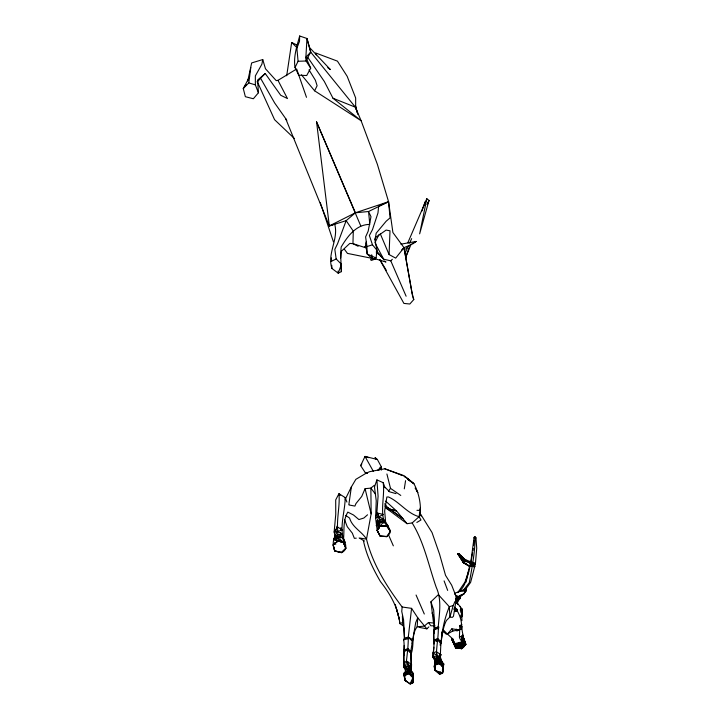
<?xml version="1.0" encoding="UTF-8"?>
<svg xmlns="http://www.w3.org/2000/svg" width="720" height="720" viewBox="0 0 720 720"><rect width="100%" height="100%" fill="white"/><g stroke="black" fill="none" stroke-linecap="round" stroke-linejoin="round"><path stroke-width="1.08" d="M345.204 497.601C345.105 510.777 340.056 524.187 342.891 537.309C345.213 542.367 348.66 549.666 341.487 552.69L334.782 551.034C331.677 544.374 333.387 536.976 337.788 531.36C336.429 518.76 340.101 506.295 338.967 493.686L345.204 497.601L346.896 502.056M247.779 80.919L251.658 62.937L262.737 59.562L265.482 68.76L276.237 80.64L277.983 80.352L287.469 98.568L280.719 95.265L265.221 73.512L260.595 78.282L274.635 102.942L285.669 118.584L329.328 225.927L334.683 224.172C338.904 238.986 326.934 253.296 331.902 268.434L338.211 273.186L341.406 271.62L340.605 253.908L341.181 247.005C347.49 236.448 356.103 224.433 369.81 224.388M460.269 606.366L461.673 613.575L462.015 609.048L460.881 609.516L461.952 612.684L461.934 616.707L461.547 613.098L462.456 611.433L462.015 609.048L457.191 602.982L456.219 598.374L463.905 593.559L466.281 590.31L466.164 588.789L454.959 593.208M442.44 671.94L442.467 669.78M402.147 607.005L411.57 608.355L408.285 637.218C408.384 649.251 406.035 661.347 405.243 673.245L407.997 673.659L411.516 672.399L410.787 651.195L407.817 648.729L404.208 649.998L403.686 667.134L407.997 673.659L413.1 676.044L412.848 682.875L410.112 684L404.838 680.328L404.217 675.117L404.199 673.029L405.765 672.057L408.879 670.878L411.363 670.797L413.433 673.587L412.821 682.506L410.076 683.631L404.838 680.328L404.199 673.029L411.363 670.797L413.1 676.044L412.848 682.875L410.112 684L413.001 677.376L408.627 673.317L409.176 671.148C399.78 663.336 405.63 650.25 403.65 639.819L404.604 638.055L403.569 619.848L401.751 611.478L402.147 607.005C386.766 586.584 372.645 564.21 366.507 539.127L371.142 513.855L370.863 488.124L374.31 485.325M407.997 673.659L408.492 668.529L403.686 667.134L403.749 662.562L406.827 661.446L411.552 664.326L411.417 668.916L408.429 670.032L405.081 668.88L411.327 667.458L410.787 651.195L415.701 622.611L417.762 617.787L411.57 608.355M454.941 601.542L453.231 605.502L449.325 606.717C442.674 622.764 440.487 640.152 440.397 657.207L441.72 661.212L440.82 662.832L437.166 663.939C434.808 651.6 438.822 639.189 438.255 626.76C439.299 613.548 441.963 599.949 436.293 587.457C428.625 565.794 424.395 542.781 412.164 522.954L407.061 523.683L386.469 508.365L385.11 506.61M335.268 540.144L333.459 539.28L342.891 537.309L343.458 542.556L345.87 548.406L341.469 552.456L334.782 551.034L333.189 544.995L337.959 540.981L337.788 531.36L342.495 530.019L337.518 527.004L334.143 532.017L336.168 540.576L345.078 542.268L342.891 537.309L334.917 536.445L337.743 534.69L341.991 534.321L343.521 539.028C344.385 529.92 342.855 520.434 347.805 512.109L353.52 515.007L358.92 519.57L363.861 518.022L367.533 514.8M299.664 36L299.502 41.319L296.883 48.204L298.08 61.272L295.02 67.518L298.737 75.186L306.684 75.537L310.716 68.166L305.874 57.303L306.981 38.493L299.664 36C296.892 46.224 293.31 56.79 295.02 67.518M413.001 677.376L412.821 682.506L411.309 680.931M400.914 244.17L416.115 241.452L413.055 243.711L404.001 247.68L395.685 258.129L389.079 254.556L389.997 230.805L386.109 230.085L375.291 237.717L374.859 239.769M420.147 515.214C421.272 504.378 419.031 493.344 413.937 483.732L407.637 478.503L404.001 476.442M461.151 612.45L462.456 611.433L461.547 613.098L461.934 616.707L462.456 611.433L461.673 611.64L461.934 620.649M440.523 643.86C442.584 636.219 442.476 627.858 446.445 620.46L449.928 616.995L449.325 606.717L438.345 594.657L430.956 601.758L433.683 610.173L434.718 628.344C432.495 636.246 435.141 644.625 433.188 652.707L437.679 656.532L441.72 661.212L442.494 666.54L443.754 664.083L439.371 660.969L434.871 662.661L434.979 670.149L442.476 673.389L443.754 664.083L441.72 661.212L439.371 660.969L434.871 662.661L434.952 669.897L439.551 674.118L442.476 673.389C446.256 666.297 437.103 661.275 439.785 653.904M436.59 659.106L439.704 659.7L436.572 660.6L432.918 657.252L436.59 659.106L439.578 658.251L441.063 654.768L436.401 651.726L433.188 652.707L432.918 657.252L437.166 663.939L439.704 659.7L440.397 657.207L437.679 656.532L432.918 657.252L433.8 647.262M454.419 642.501L451.584 638.64L455.445 647.829L461.97 648.387L462.096 646.533C466.641 640.215 460.926 633.186 462.186 626.256M410.976 654.345C414.585 645.633 410.94 634.689 417.177 626.778L417.762 617.787L426.888 628.848L428.877 626.868M404.208 649.998L404.154 655.218L404.019 651.402L407.817 648.729L410.661 652.815L411.057 655.821L410.787 651.195M404.244 645.417L404.271 653.616M376.902 479.898L378.081 496.323L376.848 512.919L379.026 516.627L383.436 519.138L388.026 525.807L390.348 531.153L386.892 536.634L380.214 536.247L377.217 530.568L375.642 518.175L376.236 500.751L374.49 486.981L376.902 479.898L383.22 482.688L384.705 486.882L389.547 491.796L396.018 493.632M462.681 591.129L469.305 582.66C472.041 567.567 475.011 552.375 475.173 536.976L474.138 537.3L470.259 566.1M473.616 545.463L474.084 540.36M451.584 638.64L455.652 647.037L461.97 648.387L465.039 644.364L462.645 634.95L461.547 636.318L463.374 638.928L464.742 644.607L461.214 648.477L455.445 647.829L461.655 648.666C469.089 644.22 460.26 642.456 459.423 637.074L461.547 636.318L463.977 638.982L465.831 644.391L461.214 648.477L455.931 647.523L453.042 639.198L444.006 630.873L442.557 631.053L446.157 633.933L447.651 633.879L452.844 631.008L459.36 629.964L461.448 628.821C462.339 621.207 459.378 613.044 454.698 607.086M455.958 601.029L456.219 598.374L457.623 603.441L456.588 603.342M436.698 641.583L436.995 638.829M473.436 566.964L474.183 562.68M459.423 637.074L459.864 625.563L461.844 624.6M340.686 258.03L341.478 251.172L349.848 243.396L352.953 243.657L366.39 247.995M377.739 517.266L378.099 514.152M457.542 609.291L457.281 611.397L453.591 608.985M366.219 241.902L365.544 243.846L367.146 253.944L372.627 259.119L376.056 258.03L377.028 250.317L375.066 240.318L376.164 233.208L386.154 221.238L390.06 217.89L388.566 201.708L377.361 164.286L361.116 120.735L355.401 107.19L310.707 52.101L306.981 38.493L310.707 52.101L306.252 60.228M265.221 73.512L257.634 80.046L258.408 92.781L253.359 98.757L245.358 96.696L243.27 88.524L248.787 82.899L250.794 67.509M402.183 475.407L384.768 468.792L369.441 471.717L365.202 473.778L355.86 479.34L351.369 486.936L348.822 504.819M442.242 631.782L441.909 634.239L442.638 629.829M440.28 645.318L440.829 641.43L437.778 638.793L434.052 639.972L434.007 644.031L433.971 641.34L437.724 640.152L440.784 643.023L440.361 645.192M286.695 75.78L291.672 42.471L297.468 45.27M404.289 488.862L405.567 480.672M407.844 650.502L408.15 648.63M443.403 667.395L439.641 663.291L434.925 664.497L434.952 669.897L434.934 664.641L439.65 663.435L443.421 667.647L442.431 673.02L439.551 674.118L434.952 669.897L434.205 666.738L434.871 662.661L440.172 661.158L443.403 667.395L439.65 663.435L440.172 661.158M456.255 599.913L457.038 598.086L463.95 593.919L465.741 591.138L466.164 588.789L464.625 589.545M437.724 640.152L434.052 639.972L434.025 643.455L433.602 634.149L434.718 628.344L438.255 626.76M471.87 566.28L470.565 564.534L472.599 552.789M472.968 550.656L473.337 548.523M460.746 595.503L460.233 598.392L456.984 602.181L457.497 602.937L456.453 602.784M466.164 588.789L465.741 591.138L466.281 590.31L463.968 589.554M262.737 59.562L261.918 64.143L255.348 75.906L255.348 84.879L258.408 92.781M340.596 529.65L340.974 527.607M335.763 532.206L336.924 526.194M438.426 629.181L438.831 627.003M433.602 634.149L434.718 628.344L438.273 628.2L434.151 629.955M426.816 198.711L419.643 233.856L429.012 200.43L426.816 198.711L407.844 242.739M457.623 603.441L456.642 599.886L458.397 596.322M434.205 666.738L435.042 662.976L433.188 652.707M461.646 616.428L462.348 613.557L461.988 611.658L461.394 613.989L461.169 616.005L462.456 611.433L461.394 613.989L462.537 615.069L461.502 616.473L460.845 616.149L462.537 615.069L462.348 613.557L461.547 613.098L461.952 612.684M458.613 592.038C467.946 584.379 466.812 572.103 471.159 561.987L475.416 563.814L470.61 582.381L464.679 590.562M461.547 613.098L462.213 615.906L461.502 616.473L462.348 613.557L461.727 613.818M440.217 643.977L440.829 641.43M456.165 600.777L456.723 598.752L458.703 596.205M465.813 582.453L468.963 571.032M383.22 482.688C384.741 494.865 380.997 506.97 383.436 519.138L379.215 523.449L377.226 530.433L380.214 536.247L386.838 536.418C395.217 529.965 385.515 528.291 384.732 521.019L376.56 522L379.098 526.374L379.314 528.21M453.231 605.502L449.928 616.995L452.268 617.4L453.456 616.311L456.534 597.528L451.656 585.144L445.536 575.352L439.569 554.202L432.027 532.521L421.047 514.863M411.327 667.458L408.429 670.032L411.516 672.399L410.706 667.233L411.552 664.326L405.63 667.134L403.686 667.134M436.014 665.001L435.042 662.976L436.059 661.905L437.679 656.532L436.401 651.726M453.375 642.249L455.652 647.037L460.89 648.063L464.04 644.256L463.482 639.774L464.202 639.855L465.705 644.247L462.096 646.533L455.778 647.541L453.285 642.537L455.778 647.541L461.655 648.666L465.831 644.391L463.977 638.982L463.374 638.928L462.069 641.79L462.789 645.138L460.89 648.063L455.931 647.523L451.926 639.522L453.042 639.198M469.773 567.891L464.976 582.039L457.785 592.623M409.005 247.959L405.684 257.463L411.201 243.981M421.911 211.023L425.223 201.528M461.385 595.107L458.334 599.103L456.984 602.181L460.152 595.728M465.705 644.247L461.754 648.378L456.885 647.064L458.397 642.798L462.069 641.79L461.547 636.318L464.04 644.256L460.143 647.244L456.858 647.109L451.926 639.522L456.246 647.532L461.655 648.666L465.705 644.247L464.013 640.278M460.872 611.982L462.015 609.048L460.116 609.993M464.202 639.855L464.904 644.661L461.655 648.666L465.039 644.364L463.77 640.89L463.266 642.132L464.49 644.814L462.222 648.261L458.289 646.875L456.39 643.338L458.559 643.698L463.266 642.132L461.187 636.417M427.32 204.579L429.012 200.43L427.185 204.453M440.361 671.688L439.506 673.749L434.979 670.149M404.37 250.974L405.234 248.922M463.599 643.662L461.007 642.861L458.289 646.875L461.97 648.387L464.49 644.814L463.77 640.89M375.615 494.28L370.863 488.124L365.085 488.673L361.719 496.467L355.968 503.55L354.906 506.079L349.362 505.044M470.115 566.874L463.572 562.842L458.235 554.535L458.91 553.527L464.904 559.458L474.741 566.712L473.949 564.858L470.565 564.534M405.252 252.72L407.538 247.689M409.824 242.667L411.651 238.644M456.642 599.886L457.866 597.231L463.95 593.919L466.281 590.31L459.351 591.138L462.15 590.517M367.533 473.175L365.346 472.797L360.666 465.642L365.004 456.417L368.856 457.704M307.881 57.546L324.297 81.423L333 98.244L361.116 120.735L314.604 90.81L317.115 85.734L315.387 80.217L308.997 69.849M345.222 499.365L351.369 486.936M374.886 242.802L378.864 234.783M461.034 617.535L461.808 616.005M249.597 76.725L243.27 88.524L246.159 84.573M459.405 597.834L460.683 595.674L460.233 598.392L459.405 597.834L461.007 594.864M390.42 531.324L386.64 525.879L379.917 526.059L377.226 530.433L379.917 525.969L384.732 521.019L379.215 523.449L379.917 526.059L377.217 530.568L380.196 536.04L386.892 536.634M463.977 638.982L463.482 639.774L464.904 644.661M439.704 664.56L440.82 662.832L440.397 657.207L439.578 658.251M466.569 563.562L463.572 562.842L457.893 553.572L458.91 553.527L458.127 554.436L463.572 562.842L469.575 566.064L472.5 565.245M475.38 538.623L475.938 537.804L475.173 536.976L474.138 537.3L474.273 538.317L474.966 537.066L475.938 537.804L476.73 548.181L475.416 563.814L473.949 564.858M388.467 491.211L390.492 488.349L386.91 473.994M360.666 465.642L361.782 464.103M461.502 616.473L462.537 615.069L462.132 614.277M378.639 470.286L381.402 466.929L377.388 459.513L375.048 457.533L376.2 459.423M447.651 633.879L451.872 628.812L459.36 629.964M456.075 598.203L457.416 596.673M360.801 226.017L316.557 121.878L329.328 225.927L355.41 212.787L388.566 201.708L392.904 232.524L404.001 247.68L411.993 292.725L413.784 299.547L409.824 304.011L403.902 303.417L379.818 259.704M453.654 643.167L456.246 647.532L453.474 643.419M461.421 648.243L460.143 647.244L458.397 642.798L454.995 644.139L453.591 642.411M257.193 82.044L260.595 78.282M310.707 52.101L305.874 57.303L306.09 61.002L310.716 68.166M375.408 243.765L383.715 259.209L376.371 251.181L383.715 259.209L390.78 260.829L392.337 259.29M401.661 250.002L404.001 247.68L412.713 296.82M341.487 552.69L345.825 548.208L343.44 542.43L337.743 538.218M416.835 522.45L420.966 520.002L419.094 516.681C407.214 513.504 399.528 501.831 388.458 496.953L386.856 496.989L384.651 510.984L385.704 522.954L388.026 525.807L379.098 526.374L376.272 525.42L380.556 521.55L379.026 516.627L383.319 514.449L376.848 512.919L375.642 518.175L379.026 516.627L376.56 522L380.151 519.561L383.436 519.138L385.137 522M412.164 522.954L419.094 516.681L420.444 507.762L420.084 510.399L416.943 510.318M372.015 258.381L370.521 259.704L371.349 260.415L375.579 258.912M377.523 470.376L381.402 466.929L381.501 470.061M430.956 601.758L433.53 623.025L428.463 622.521L424.305 626.13L417.177 626.778M377.028 250.317L372.474 244.791L369.369 235.53L372.492 229.617L377.982 212.94L378.639 206.208L388.566 201.708L368.541 211.518L355.41 212.787L346.158 220.662L329.328 225.927M364.428 247.014L365.958 245.736M333.207 544.869L337.968 540.891L343.44 542.43L337.959 540.981L333.207 544.869L334.8 550.827L341.469 552.456M465.993 561.573L471.159 561.987L464.904 559.458L464.022 560.178L458.127 554.436L464.958 561.492L464.904 559.458L457.893 553.572L458.235 554.535M406.242 248.256L409.428 245.808M457.425 595.917L455.913 597.042L457.038 598.086L457.866 597.231L454.833 594.342M376.272 525.42L379.215 523.449M277.983 80.352L296.658 68.994L306.486 97.317M464.067 590.886L465.993 589.761L464.049 590.121M412.605 243.351L416.115 241.452M441.063 654.768L437.679 656.532L439.371 660.969L443.754 664.083M331.029 261.486L336.177 258.966L341.433 264.267L338.211 273.186L338.058 271.071M463.707 590.868L465.993 589.761M411.174 676.746L413.1 676.044L413.433 673.587L409.176 671.148L404.208 674.973L404.829 680.076L404.541 676.998L405.765 672.057L409.176 671.148L412.983 677.124L408.627 673.317L404.217 675.117L404.829 680.076L407.457 681.858M457.443 610.641L455.103 611.586L454.446 608.355M402.39 615.879L402.57 622.539L399.825 623.583C398.169 607.671 390.222 593.919 380.457 581.607C372.951 568.701 366.327 555.147 363.384 540.405L359.136 537.957M408.627 673.317L404.208 674.973L408.627 673.173L412.983 677.124M404.019 651.402L407.655 650.124L410.661 652.815M420.471 626.796L418.968 627.291L426.888 628.848M376.056 258.03L367.146 253.944L366.948 246.573L372.474 244.791M434.934 664.641L439.641 663.291L434.871 662.661L437.166 663.939M442.431 673.02L439.506 673.749L438.822 671.841M407.88 638.766L403.65 639.819L408.285 637.218L412.506 639.495L412.389 644.004L412.371 641.25L408.285 637.218L404.604 638.055M356.256 538.182L354.339 538.326L352.35 533.196L347.256 526.698L344.484 519.489M298.08 61.272L306.09 61.002M384.642 503.829L388.764 508.887L396.522 510.939L407.061 523.683M379.917 525.969L386.64 525.879M379.917 526.059L386.667 525.996L390.348 531.153M434.943 625.797L430.866 625.788L428.463 622.521M365.346 472.797L367.362 472.869M454.491 608.616L456.318 608.85L456.966 610.551M408.087 242.667L409.896 242.937M360.189 538.128L366.507 539.127C361.692 531.351 352.269 527.409 349.578 518.076L345.753 515.421M453.285 642.537L454.986 643.275L456.885 647.064L460.89 648.063L464.742 644.607L463.374 638.928M377.388 459.513L365.004 456.417L373.302 471.258M388.764 508.887L396.522 510.939L385.614 501.093M337.959 540.981L343.458 542.556L345.825 548.208M248.787 82.899L255.348 84.879M337.968 540.891L333.459 539.28L341.991 534.321L337.788 531.36L334.143 532.017L335.754 514.368L335.7 499.914L338.967 493.686L340.2 495.414M384.768 468.792L404.145 475.731L413.937 483.732L407.601 479.367M333 98.244L355.401 107.19M456.885 647.064L456.39 643.338L462.096 646.533L461.007 642.861M376.227 252.891L379.179 254.358M358.146 246.276L352.953 243.657L353.286 231.102L346.158 220.662L337.608 243.648L334.818 249.354L336.177 258.966M458.397 642.798L462.789 645.138M463.149 562.455L469.575 566.064M390.276 510.534L386.469 508.365L384.948 505.485M384.165 260.955L385.965 262.008L377.064 259.362L347.463 253.404L344.367 249.228M363.384 540.405L364.419 541.008M436.059 661.905L434.457 657.396L434.502 659.367L436.572 660.6M411.417 668.916L410.706 667.233L408.627 665.946L406.827 661.446M457.893 553.572L464.904 559.458M403.344 625.824L399.825 623.583L399.645 621.396M400.365 474.372L402.174 475.623M390.492 488.349L400.788 495.441M327.762 67.644L330.372 69.561L309.42 47.421M383.769 486.576L385.2 487.791M462.87 639.324L463.491 639.891M294.48 138.6L274.581 119.7L257.229 81.522M291.672 42.471L297.18 47.871M409.662 480.699L407.637 478.503L408.915 480.258M458.559 553.77L464.022 560.178L470.475 563.238L472.761 562.284L474.741 566.712M458.667 554.058L464.958 561.492M301.491 74.871L314.604 90.81M416.556 490.752L417.834 492.507L415.098 488.061M437.778 638.793L440.784 643.023M444.006 630.873L446.157 633.933M406.467 675.063L405.243 673.245L405.63 667.134L405.765 672.057L404.541 676.998L404.199 673.029M379.917 259.713L386.298 270.288M285.669 118.584L286.794 120.519M411.516 672.399L411.363 670.797L408.627 665.946L408.879 670.878M459.864 625.563L461.448 628.821M456.795 602.379L457.803 604.593M416.07 595.026L424.305 614.025M334.827 542.34L335.745 544.383M451.872 628.812L452.844 631.008M388.296 534.348L393.336 545.85M355.41 212.787L316.557 121.878M390.78 260.829L406.116 296.235M380.277 233.766L389.079 254.556M432.072 612.945L433.575 616.572L434.043 632.277M413.073 297.729L413.784 299.547M444.096 580.887L447.669 590.418M316.197 54.846L315.531 52.92L337.437 61.137L347.166 76.302L355.653 97.956L355.671 108.882M420.12 513.09L421.128 516.051M320.31 202.707L333.405 241.767M456.372 629.154L457.038 631.17M458.559 643.698L459.009 645.183M377.379 520.38L379.098 526.374M357.84 114.408L355.428 105.741L357.003 112.212M395.253 604.422L399.276 619.254M396.279 607.95L399.285 619.281M365.085 488.673L371.142 513.855M402.57 622.539L403.839 628.254L404.361 639.288M371.691 254.763L372.627 259.119M380.079 467.235L380.529 469.377M454.986 643.275L455.778 647.541M410.706 667.233L411.363 670.797M384.039 523.332L383.337 518.508M434.502 659.367L435.042 662.976M366.948 246.573L365.607 236.898L368.154 231.273L370.989 216.72L368.541 211.518L369.702 223.317M335.394 534.204L336.168 540.576M407.736 661.32L408.492 668.529M340.92 264.267L341.406 271.62M331.434 257.913L331.578 261.072M331.758 265.284L331.902 268.434M340.731 537.75L340.641 532.719M340.785 539.721L340.83 541.683M458.334 599.103L457.497 602.937L456.723 598.752L458.334 599.103M402.804 518.58L387.684 507.582L402.804 518.58"/></g></svg>
